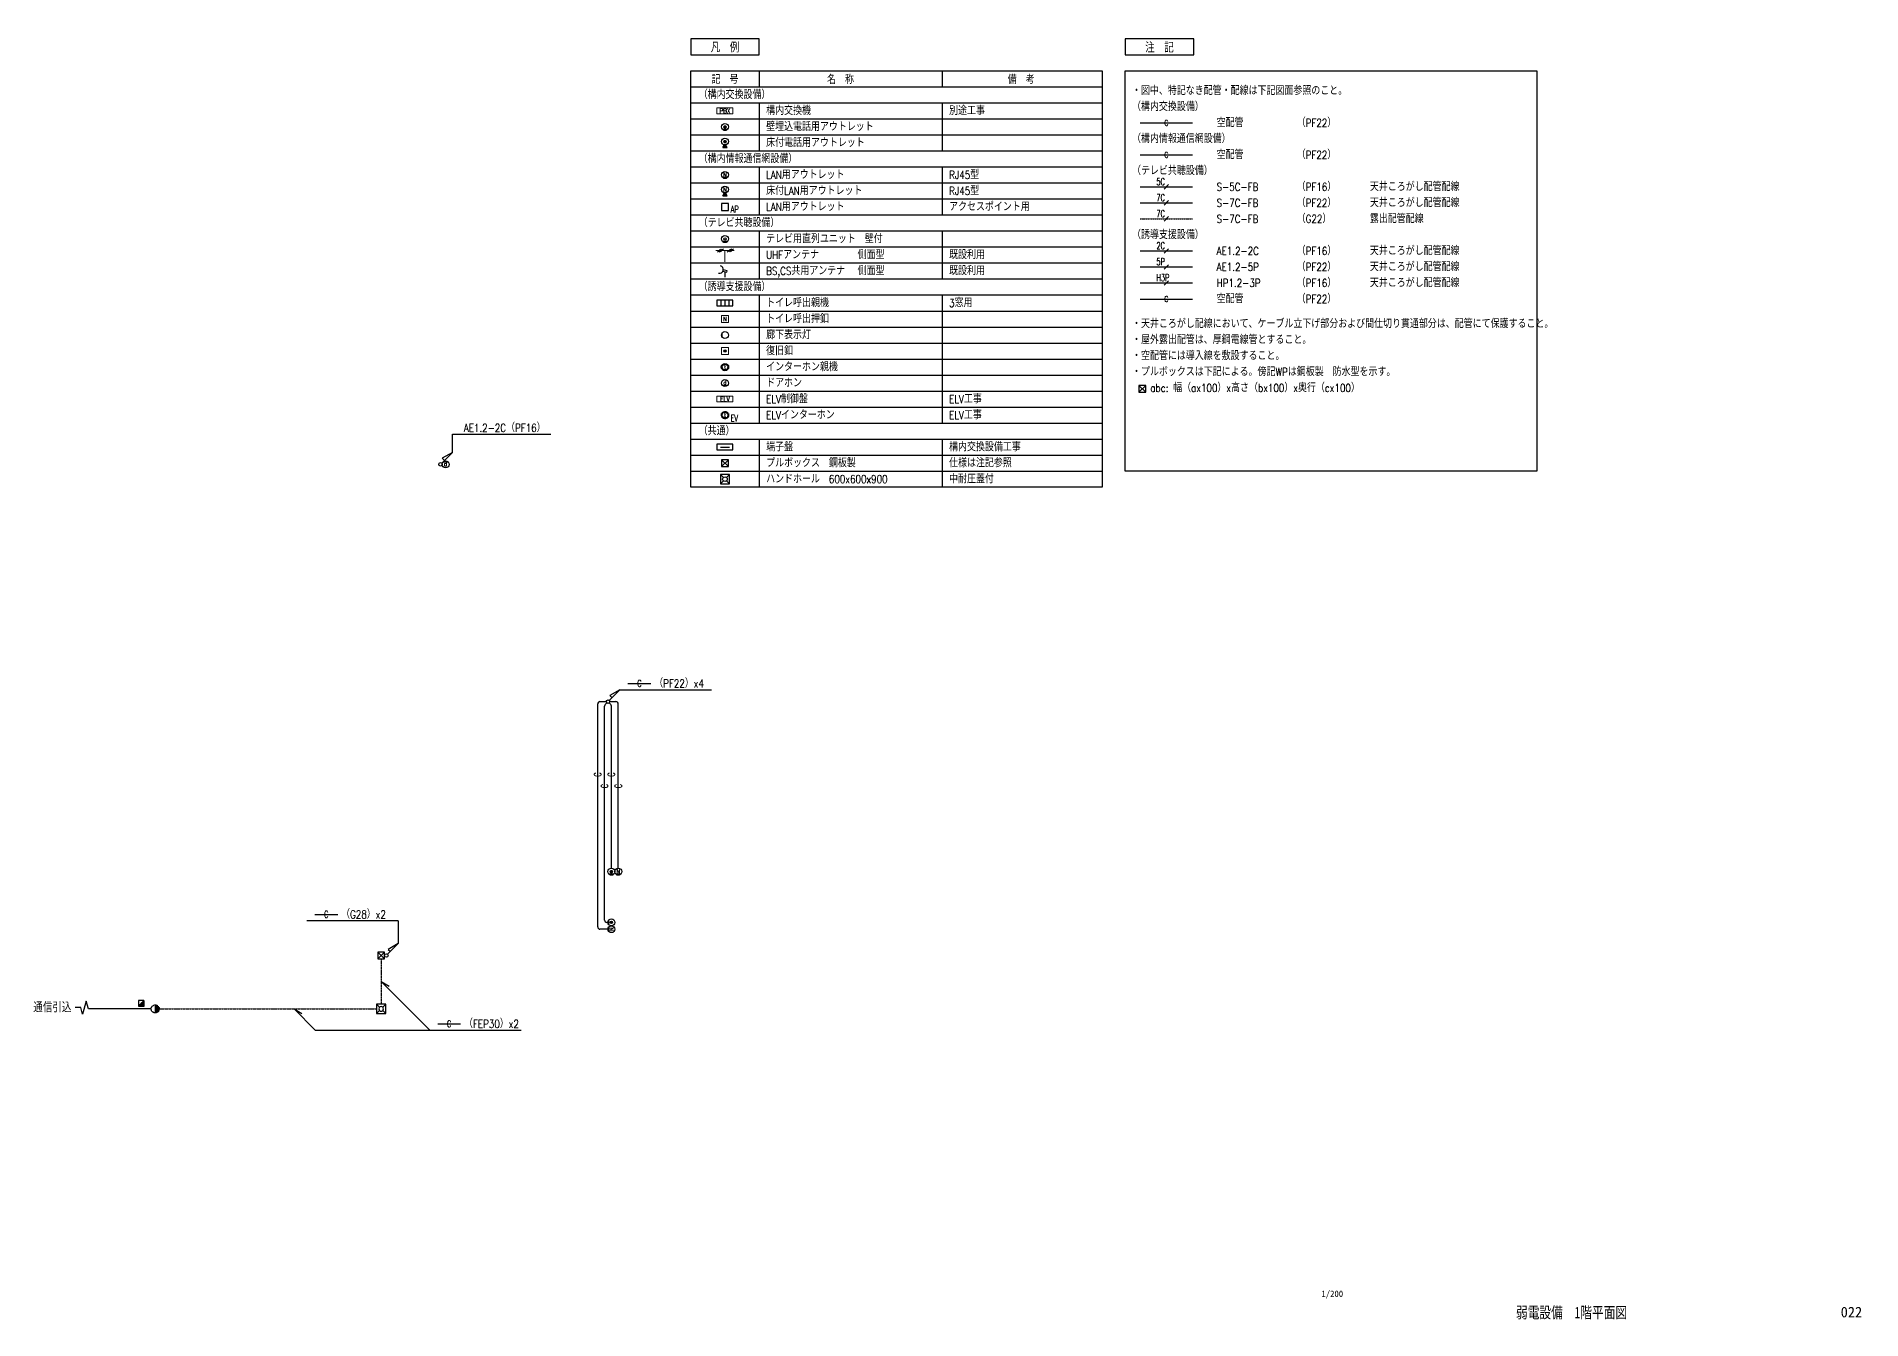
# Model space of a CAD drawing. Header units: millimetres. Extents: x 2708 to 176605, y 1463 to 57550.
# Drawn here: x 2708 to 82514, y 1463 to 57550 of the extents above; entities that cross this region are included whole.
import ezdxf
from ezdxf.enums import TextEntityAlignment as Align

# ---------------------------------------------------------------- set-up
doc = ezdxf.new("R2010")
doc.units = ezdxf.units.MM
doc.header["$LTSCALE"] = 0.2
doc.set_wipeout_variables(frame=1)
for name, pattern in [('CENTER', [50.8, 31.75, -6.35, 6.35, -6.35]), ('DASHED', [19.05, 12.7, -6.35]), ('HIDDEN', [9.525, 6.35, -3.175]), ('PHANTOM', [63.5, 31.75, -6.35, 6.35, -6.35, 6.35, -6.35])]:
    doc.linetypes.add(name, pattern=pattern)
for name, color, linetype in [('1 シンボル', 2, 'Continuous'), ('1_シンボル', 2, 'Continuous'), ('1_乗数', 3, 'Continuous'), ('1_強調文字', 4, 'Continuous'), ('1_文字', 3, 'Continuous'), ('1_枠', 7, 'Continuous'), ('1_配線_1', 1, 'Continuous'), ('1_配線_3', 1, 'DASHED'), ('1_配線_4', 1, 'CENTER'), ('1_配線_5', 1, 'PHANTOM'), ('枠内記述', 3, 'Continuous')]:
    doc.layers.add(name, color=color, linetype=linetype)
doc.styles.get("Standard").update_dxf_attribs({"font": 'simplex.shx', "width": 0.8, "bigfont": 'extfont2.shx'})
doc.styles.add('ゴシック', font='MS Gothic.ttf', dxfattribs={"height": 4})
pattern_1 = [(0, (-9108.5954, -6550), (0, 3.175), [])]
pattern_2 = [(0, (-9891.4046, -6700), (0, 3.175), [])]

# ---------------------------------------------------------------- blocks, each defined once
blk = doc.blocks.new('C-立上り')
at = {"color": 0, "linetype": 'ByBlock'}
blk.add_line((54, 54), (521, 521), dxfattribs=at)
blk.add_lwpolyline([(521, 521), (81, 267), (174, 174)], dxfattribs=at)
blk.add_circle((0, 0), 77, dxfattribs=at)
blk = doc.blocks.new('盤記号1')
at = {"layer": '1_シンボル', "color": 0, "linetype": 'ByBlock', "lineweight": -2}
blk.add_lwpolyline([(-350, 0), (350, 0), (350, 250), (-350, 250)], close=True, dxfattribs=at)
at = {"layer": '1_シンボル', "color": 0, "linetype": 'ByBlock', "lineweight": 0, "width": 0.8}
blk.add_text('ELV', height=200, dxfattribs=at).set_placement((0, 125), align=Align.MIDDLE)
blk = doc.blocks.new('IT-表示盤')
at = {"color": 0}
for p, q in [((-175, 250), (-175, 0)), ((0, 250), (0, 0)), ((175, 250), (175, 0))]:
    blk.add_line(p, q, dxfattribs=at)
blk.add_lwpolyline([(-350, 0), (350, 0), (350, 250), (-350, 250)], close=True, dxfattribs=at)
blk = doc.blocks.new('呼出ボタン')
at = {"color": 0, "lineweight": 0}
blk.add_lwpolyline([(-150, 300), (150, 300), (150, 0), (-150, 0)], close=True, dxfattribs=at)
at = {"color": 0, "lineweight": 0, "width": 0.8}
blk.add_text('N', height=180, dxfattribs=at).set_placement((0, 150), align=Align.MIDDLE)
blk = doc.blocks.new('復旧ボタン')
blk.add_hatch(color=0).paths.add_polyline_path([(50, 150, 1), (-50, 150, 1)])
at = {"color": 0, "lineweight": 0}
blk.add_lwpolyline([(-150, 300), (150, 300), (150, 0), (-150, 0)], close=True, dxfattribs=at)
at = {"color": 0}
blk.add_circle((0, 150), 50, dxfattribs=at)
blk = doc.blocks.new('IT-表示灯')
blk.add_hatch(color=0).paths.add_polyline_path([(34, 95, 0.173823), (0, 0, 0.173823), (34, -95)])
at = {"color": 0}
blk.add_line((34, -95), (34, 95), dxfattribs=at)
blk.add_circle((150, 0), 150, dxfattribs=at)
blk = doc.blocks.new('IT-ﾄﾞｱﾎﾝ')
at = {"linetype": 'ByBlock'}
blk.add_hatch(color=256, dxfattribs=at).paths.add_polyline_path([(-95, 34, 0.358477), (95, 34)])
blk.add_line((95, 34), (-95, 34), dxfattribs=at)
blk.add_circle((0, 150), 150, dxfattribs=at)
at = {"color": 0, "linetype": 'ByBlock', "width": 0.8}
blk.add_text('d', height=180, dxfattribs=at).set_placement((-5, 75), align=Align.CENTER)
blk = doc.blocks.new('IT-ｲﾝﾀｰﾎﾝ親W')
at = {"linetype": 'ByBlock'}
blk.add_hatch(color=0, dxfattribs=at).paths.add_polyline_path([(102, 36), (-102, 36, 0.358477)])
at = {"color": 0, "linetype": 'ByBlock'}
blk.add_line((-102, 36), (102, 36), dxfattribs=at)
for radius in [160, 125]:
    blk.add_circle((0, 160), radius, dxfattribs=at)
at = {"color": 0, "linetype": 'ByBlock', "width": 0.8}
blk.add_text('t', height=180, dxfattribs=at).set_placement((6, 70), align=Align.CENTER)
blk = doc.blocks.new('ET-端子盤')
at = {"color": 0, "linetype": 'ByBlock'}
blk.add_line((-193, 125), (193, 125), dxfattribs=at)
blk.add_lwpolyline([(-350, 0), (350, 0), (350, 250), (-350, 250)], close=True, dxfattribs=at)
blk = doc.blocks.new('PBX')
at = {"color": 0, "linetype": 'ByBlock', "lineweight": 0}
blk.add_lwpolyline([(-350, 0), (350, 0), (350, 250), (-350, 250)], close=True, dxfattribs=at)
at = {"color": 0, "linetype": 'ByBlock', "lineweight": 0, "width": 0.8}
blk.add_text('PBX', height=200, dxfattribs=at).set_placement((0, 125), align=Align.MIDDLE)
blk = doc.blocks.new('TE-電話ｱｳﾄﾚｯﾄW')
at = {"linetype": 'ByBlock'}
h = blk.add_hatch(dxfattribs=at)
h.set_pattern_fill('LINE', color=0, style=0)
h.set_pattern_definition(pattern_1)
h.paths.add_polyline_path([(-95, 34, 0.173823), (0, 0, 0.173823), (95, 34)])
h = blk.add_hatch(dxfattribs=at)
h.set_pattern_fill('LINE', color=0, style=0)
h.set_pattern_definition(pattern_1)
h.paths.add_polyline_path([(0, 200, 1), (0, 100, 1)])
at = {"color": 0, "linetype": 'ByBlock'}
blk.add_line((95, 34), (-95, 34), dxfattribs=at)
for radius in [150, 50]:
    blk.add_circle((0, 150), radius, dxfattribs=at)
blk = doc.blocks.new('O-ｺﾝｾﾝﾄTEL F')
at = {"linetype": 'ByBlock'}
h = blk.add_hatch(dxfattribs=at)
h.set_pattern_fill('LINE', color=0, style=0)
h.set_pattern_definition(pattern_2)
h.paths.add_polyline_path([(50, 0, 1), (-50, 0, 1)])
h = blk.add_hatch(dxfattribs=at)
h.set_pattern_fill('LINE', color=0, style=0)
h.set_pattern_definition(pattern_2)
h.paths.add_polyline_path([(89, -268), (20, -149, -0.068545), (-20, -149), (-89, -268)])
at = {"color": 0, "linetype": 'ByBlock'}
for p, q in [((-89, -268), (-20, -149)), ((-89, -268), (89, -268)), ((89, -268), (20, -149))]:
    blk.add_line(p, q, dxfattribs=at)
for radius in [150, 50]:
    blk.add_circle((0, 0), radius, dxfattribs=at)
blk = doc.blocks.new('C-ｼﾞｬﾝｸｼｮﾝﾎﾞｯｸｽ')
at = {"color": 0, "linetype": 'ByBlock'}
blk.add_lwpolyline([(-150, -150), (150, -150), (150, 150), (-150, 150)], close=True, dxfattribs=at)
blk = doc.blocks.new('O- LAN F')
at = {"linetype": 'ByBlock'}
h = blk.add_hatch(dxfattribs=at)
h.set_pattern_fill('LINE', color=0, style=0)
h.set_pattern_definition([(0, (-10596.366, -21900), (0, 3.175), [])])
h.paths.add_polyline_path([(89, -268), (20, -149, -0.068545), (-20, -149), (-89, -268)])
at = {"color": 0, "linetype": 'ByBlock'}
for p, q in [((-89, -268), (-20, -149)), ((-89, -268), (89, -268)), ((89, -268), (20, -149))]:
    blk.add_line(p, q, dxfattribs=at)
at = {"linetype": 'ByBlock'}
blk.add_circle((0, 0), 150, dxfattribs=at)
at = {"color": 0, "linetype": 'ByBlock', "width": 0.8}
blk.add_text('N', height=180, dxfattribs=at).set_placement((0, -92), align=Align.CENTER)
blk = doc.blocks.new('T-直列ﾕﾆｯﾄW')
at = {"linetype": 'ByBlock'}
h = blk.add_hatch(dxfattribs=at)
h.set_pattern_fill('LINE', color=0, style=0)
h.set_pattern_definition([(0, (-51108.5954, -4939.648), (0, 3.175), [])])
h.paths.add_polyline_path([(112, 50), (-112, 50, 0.213422), (0, 0, 0.213422)])
at = {"color": 0, "linetype": 'ByBlock'}
blk.add_line((-112, 50), (112, 50), dxfattribs=at)
for radius in [150, 50]:
    blk.add_circle((0, 150), radius, dxfattribs=at)
blk = doc.blocks.new('C-ﾌﾟﾙﾎﾞｯｸｽ')
at = {"color": 0, "linetype": 'ByBlock'}
for p, q in [((-150, 150), (150, -150)), ((150, 150), (-150, -150))]:
    blk.add_line(p, q, dxfattribs=at)
blk.add_lwpolyline([(-150, -150), (150, -150), (150, 150), (-150, 150)], close=True, dxfattribs=at)
blk = doc.blocks.new('C-情報ｱｳﾄﾚｯﾄW-1')
at = {"linetype": 'ByBlock'}
h = blk.add_hatch(dxfattribs=at)
h.set_pattern_fill('LINE', color=0, style=0)
h.set_pattern_definition([(0, (-8488.8142, -21750), (0, 3.175), [])])
h.paths.add_polyline_path([(-95, 34, 0.173823), (0, 0, 0.173823), (95, 34)])
blk.add_line((95, 34), (-95, 34), dxfattribs=at)
blk.add_circle((0, 150), 150, dxfattribs=at)
at = {"color": 0, "linetype": 'ByBlock', "width": 0.8}
blk.add_text('N', height=180, dxfattribs=at).set_placement((0, 150), align=Align.MIDDLE)
blk = doc.blocks.new('T-ﾊﾟﾗﾎﾞﾗｱﾝﾃﾅ')
at = {"color": 0, "linetype": 'ByBlock'}
blk.add_line((0, 332), (0, 0), dxfattribs=at)
blk.add_lwpolyline([(-118, 364), (118, 301), (144, 398), (-92, 461)], close=True, dxfattribs=at)
blk.add_ellipse((-331, 478), major_axis=(-118, 204), ratio=1, start_param=2.3561945, end_param=5.4977871, dxfattribs=at)
blk = doc.blocks.new('OL-埋設表A')
at = {"linetype": 'ByBlock'}
blk.add_hatch(color=0, dxfattribs=at).paths.add_polyline_path([(125, 125), (-125, -125), (125, -125)])
at = {"color": 0, "linetype": 'ByBlock'}
blk.add_line((125, 125), (-125, -125), dxfattribs=at)
blk.add_lwpolyline([(-125, -125), (125, -125), (125, 125), (-125, 125)], close=True, dxfattribs=at)
blk = doc.blocks.new('OL-ｺﾝｸﾘｰﾄ柱')
at = {"linetype": 'ByBlock'}
blk.add_hatch(color=0, dxfattribs=at).paths.add_polyline_path([(175, 0, 0.414214), (0, 175), (0, -175, 0.414214)])
at = {"color": 0, "linetype": 'ByBlock'}
blk.add_line((0, 175), (0, -175), dxfattribs=at)
blk.add_circle((0, 0), 175, dxfattribs=at)
blk = doc.blocks.new('OL-受電点')
at = {"color": 0, "linetype": 'ByBlock'}
for p, q in [((238.70308, 0), (0, 0)), ((324.72368, -284.30004), (238.70308, 0)), ((472.88872, 284.3008), (324.72368, -284.30004)), ((583.604, -53.502404), (472.88872, 284.3008))]:
    blk.add_line(p, q, dxfattribs=at)
blk = doc.blocks.new('C-立下り')
at = {"color": 0, "linetype": 'ByBlock'}
blk.add_line((-54, -54), (-521, -521), dxfattribs=at)
blk.add_lwpolyline([(-521, -521), (-81, -267), (-174, -174)], dxfattribs=at)
blk.add_circle((0, 0), 77, dxfattribs=at)
blk = doc.blocks.new('OL-ﾊﾝﾄﾞﾎｰﾙ-1')
at = {"color": 0, "linetype": 'ByBlock'}
for p, q in [((-200, 200), (-72, 72)), ((-200, 200), (-72, 72)), ((72, 72), (200, 200)), ((-200, -200), (-72, -72)), ((-200, -200), (-72, -72)), ((72, -72), (200, -200))]:
    blk.add_line(p, q, dxfattribs=at)
blk.add_lwpolyline([(-200, -200), (200, -200), (200, 200), (-200, 200)], close=True, dxfattribs=at)
blk.add_ellipse((0, 0), major_axis=(-71.7, 71.7), ratio=1, start_param=3.926991, end_param=10.210176, dxfattribs=at)

msp = doc.modelspace()

# ---------------------------------------------------------------- hatches: boundary and pattern name
at = {"layer": '1_シンボル'}
msp.add_hatch(color=256, dxfattribs=at).paths.add_polyline_path([(20694, 38961, 0.358477), (20504, 38961)])

# ---------------------------------------------------------------- linework, layer by layer
msp.add_line((20504, 38961), (20694, 38961), dxfattribs=at)
msp.add_circle((20599, 38845), 150, dxfattribs=at)
at = {"layer": '1_文字'}
for p, q in [((20893, 40166), (25193, 40166)), ((20893, 39366), (20893, 40166)), ((28220, 28994), (32220, 28994)), ((18528, 18896), (14528, 18896)), ((18528, 18896), (18528, 17896)), ((17780, 16233), (19901, 14112)), ((17780, 16233), (18126, 16033)), ((13972, 15041), (14901, 14112)), ((13972, 15041), (14318, 14841)), ((14901, 14112), (23901, 14112))]:
    msp.add_line(p, q, dxfattribs=at)
at = {"layer": '1_配線_1'}
for p, q in [((28570, 29269), (29570, 29269)), ((27249, 18624), (27249, 28373)), ((27349, 28473), (27622, 28473)), ((27549, 18924), (27549, 28281)), ((27645, 28418), (27578, 28352)), ((27754, 28418), (27820, 28352)), ((27776, 28473), (28049, 28473)), ((27849, 21194), (27849, 28281)), ((28149, 21194), (28149, 28373)), ((14878, 19171), (15878, 19171)), ((27699, 18524), (27349, 18524)), ((27699, 18824), (27649, 18824)), ((7724, 15041), (4985, 15041)), ((20251, 14387), (21251, 14387))]:
    msp.add_line(p, q, dxfattribs=at)
for centre, start, end in [((27349, 28373), 90, 180), ((27649, 28281), 135, 180), ((27749, 28281), 0, 45), ((28049, 28373), 0, 90), ((27349, 18624), 180, 270), ((27649, 18924), 180, 270)]:
    msp.add_arc(centre, 100, start, end, dxfattribs=at)
at = {"layer": '1_配線_5'}
for p, q in [((17780, 17225), (17780, 15241)), ((8074, 15041), (17580, 15041))]:
    msp.add_line(p, q, dxfattribs=at)

# ---------------------------------------------------------------- block references
at = {"layer": '1 シンボル'}
for p in [(20372, 38845), (27699, 28473)]:
    msp.add_blockref('C-立上り', p, dxfattribs=at)
at = {"layer": '1_シンボル', "lineweight": -3}
msp.add_blockref('TE-電話ｱｳﾄﾚｯﾄW', (27849, 20894), dxfattribs=at)
at = {"layer": '1_シンボル', "linetype": 'ByBlock', "lineweight": -3}
msp.add_blockref('C-情報ｱｳﾄﾚｯﾄW-1', (28149, 20894), dxfattribs=at)
at = {"layer": '1_シンボル', "lineweight": -3, "rotation": 270}
msp.add_blockref('TE-電話ｱｳﾄﾚｯﾄW', (27699, 18824), dxfattribs=at)
at = {"layer": '1_シンボル', "linetype": 'ByBlock', "lineweight": -3, "rotation": 270}
msp.add_blockref('C-情報ｱｳﾄﾚｯﾄW-1', (27699, 18524), dxfattribs=at)
at = {"layer": '1_シンボル', "linetype": 'ByBlock', "rotation": 180}
msp.add_blockref('C-立下り', (18007, 17375), dxfattribs=at)
at = {"layer": '1_シンボル', "lineweight": 0}
msp.add_blockref('C-ﾌﾟﾙﾎﾞｯｸｽ', (17780, 17375), dxfattribs=at)
at = {"layer": '1_シンボル', "linetype": 'ByBlock'}
msp.add_blockref('OL-受電点', (4402, 15095), dxfattribs=at)
at = {"layer": '1_シンボル', "color": 7, "linetype": 'HIDDEN'}
for name, p in [('OL-埋設表A', (7289, 15284)), ('OL-ｺﾝｸﾘｰﾄ柱', (7899, 15041))]:
    msp.add_blockref(name, p, dxfattribs=at)
at = {"layer": '1_シンボル'}
msp.add_blockref('OL-ﾊﾝﾄﾞﾎｰﾙ-1', (17780, 15041), dxfattribs=at)

# ---------------------------------------------------------------- texts
at = {"layer": '1_シンボル', "width": 0.8}
msp.add_text('d', height=180, dxfattribs=at).set_placement((20594, 38770), align=Align.CENTER)
at = {"layer": '1_乗数', "linetype": 'Continuous', "lineweight": 0, "width": 0.7}
for p in [(29070, 29269), (15378, 19171), (20751, 14387)]:
    msp.add_text('C', height=300, dxfattribs=at).set_placement(p, align=Align.MIDDLE)
for p in [(27249, 25283), (27549, 24783), (27849, 25283), (28149, 24783)]:
    msp.add_text('C', height=300, rotation=90, dxfattribs=at).set_placement(p, align=Align.MIDDLE)
at = {"layer": '1_強調文字', "width": 0.8}
msp.add_text('通信引込', height=400, dxfattribs=at).set_placement((3402, 15095), align=Align.MIDDLE_CENTER)
at = {"layer": '1_文字', "width": 0.8}
for s, p in [('AE1.2-2C（PF16）', (21393, 40266)), ('（PF22）x4', (29720, 29094)), ('（G28）x2', (16028, 18996)), ('（FEP30）x2', (21401, 14212))]:
    msp.add_text(s, height=350, dxfattribs=at).set_placement(p)
at = {"layer": '枠内記述', "linetype": 'ByBlock', "lineweight": -2, "style": 'ゴシック'}
msp.add_text('1/200', height=280, dxfattribs=at).set_placement((58895, 2447))
msp.add_text('1/200', height=280, dxfattribs=at).set_placement((58895, 2447))
at = {"layer": '枠内記述', "linetype": 'ByBlock', "lineweight": -2, "style": 'ゴシック', "width": 0.75}
msp.add_text('弱電設備\u30001階平面図', height=500, dxfattribs=at).set_placement((69835, 1769), align=Align.MIDDLE_CENTER)
at = {"layer": '枠内記述', "style": 'ゴシック'}
msp.add_text('022', height=460, dxfattribs=at).set_placement((81605, 1558))

# ---------------------------------------------------------------- wipeouts: each hides what was drawn before it
msp.add_wipeout([(31215, 57550), (68415, 57550), (68415, 37750), (31215, 37750)])

# ---------------------------------------------------------------- next in the draw order: linework, layer by layer
at = {"layer": '1_シンボル', "color": 7, "lineweight": 0}
for p, q in [((32416, 48199), (33214, 48199)), ((32619, 48255), (32487, 48124)), ((32688, 48260), (32556, 48128)), ((32757, 48265), (32625, 48133)), ((32815, 48199), (32815, 47699)), ((33049, 48260), (32917, 48128)), ((33118, 48265), (32986, 48133)), ((33186, 48270), (33055, 48138))]:
    msp.add_line(p, q, dxfattribs=at)
at = {"layer": '1_乗数', "linetype": 'Continuous', "lineweight": -3}
for p, q in [((52215, 51075), (52015, 50875)), ((52215, 50375), (52015, 50175)), ((52215, 49675), (52015, 49475)), ((52215, 48275), (52015, 48075)), ((52215, 47575), (52015, 47375)), ((52215, 46875), (52015, 46675))]:
    msp.add_line(p, q, dxfattribs=at)
at = {"layer": '1_強調文字', "color": 2}
for points in [[(31315, 56750), (34315, 56750), (34315, 57450), (31315, 57450)], [(50315, 56750), (53315, 56750), (53315, 57450), (50315, 57450)]]:
    msp.add_lwpolyline(points, close=True, dxfattribs=at)
at = {"layer": '1_枠', "color": 3}
for p, q in [((34315, 56050), (34315, 55350)), ((42315, 56050), (42315, 55350)), ((34315, 54650), (34315, 52550)), ((42315, 54650), (42315, 52550)), ((34315, 51850), (34315, 49750)), ((42315, 51850), (42315, 49750)), ((34315, 49050), (34315, 46950)), ((42315, 49050), (42315, 46950)), ((34315, 46250), (34315, 40650)), ((42315, 46250), (42315, 40650)), ((34315, 39950), (34315, 37850)), ((42315, 39950), (42315, 37850))]:
    msp.add_line(p, q, dxfattribs=at)
at = {"layer": '1_枠'}
for p, q in [((31315, 55350), (49315, 55350)), ((31315, 54650), (49315, 54650)), ((31315, 53950), (49315, 53950)), ((31315, 53250), (49315, 53250)), ((31315, 52550), (49315, 52550)), ((31315, 51850), (49315, 51850)), ((31315, 51150), (49315, 51150)), ((31315, 50450), (49315, 50450)), ((31315, 49750), (49315, 49750)), ((31315, 49050), (49315, 49050)), ((31315, 48350), (49315, 48350)), ((31315, 47650), (49315, 47650)), ((31315, 46950), (49315, 46950)), ((31315, 46250), (49315, 46250)), ((31315, 45550), (49315, 45550)), ((31315, 44850), (49315, 44850)), ((31315, 44150), (49315, 44150)), ((31315, 43450), (49315, 43450)), ((31315, 42750), (49315, 42750)), ((31315, 42050), (49315, 42050)), ((31315, 41350), (49315, 41350)), ((31315, 40650), (49315, 40650)), ((31315, 39950), (49315, 39950)), ((31315, 39250), (49315, 39250)), ((31315, 38550), (49315, 38550))]:
    msp.add_line(p, q, dxfattribs=at)
at = {"layer": '1_枠', "color": 2}
for points in [[(31315, 49750), (31315, 56050), (49315, 56050), (49315, 37850), (31315, 37850)], [(68315, 38550), (50315, 38550), (50315, 56050), (68315, 56050)]]:
    msp.add_lwpolyline(points, close=True, dxfattribs=at)
at = {"layer": '1_配線_1'}
for p, q in [((50965, 53775), (53265, 53775)), ((50965, 52375), (53265, 52375)), ((50965, 46075), (53265, 46075))]:
    msp.add_line(p, q, dxfattribs=at)
at = {"layer": '1_配線_3'}
msp.add_line((50965, 49575), (53265, 49575), dxfattribs=at)
at = {"layer": '1_配線_4'}
for p, q in [((50965, 50975), (53265, 50975)), ((50965, 50275), (53265, 50275)), ((50965, 48175), (53265, 48175)), ((50965, 47475), (53265, 47475)), ((50965, 46775), (53265, 46775))]:
    msp.add_line(p, q, dxfattribs=at)

# ---------------------------------------------------------------- next in the draw order: block references
at = {"layer": '1_シンボル', "color": 7, "linetype": 'HIDDEN'}
for name, p in [('PBX', (32815, 54175)), ('IT-ｲﾝﾀｰﾎﾝ親W', (32815, 40840))]:
    msp.add_blockref(name, p, dxfattribs=at)
at = {"layer": '1_シンボル', "lineweight": -3}
msp.add_blockref('TE-電話ｱｳﾄﾚｯﾄW', (32815, 53450), dxfattribs=at)
at = {"layer": '1_シンボル'}
for name, p in [('O-ｺﾝｾﾝﾄTEL F', (32815, 52959)), ('O- LAN F', (32815, 50859)), ('T-直列ﾕﾆｯﾄW', (32815, 48550)), ('IT-表示盤', (32815, 45775)), ('呼出ボタン', (32815, 45050)), ('IT-表示灯', (32665, 44500)), ('復旧ボタン', (32815, 43650)), ('IT-ｲﾝﾀｰﾎﾝ親W', (32815, 42940)), ('IT-ﾄﾞｱﾎﾝ', (32815, 42250)), ('OL-ﾊﾝﾄﾞﾎｰﾙ-1', (32815, 38200))]:
    msp.add_blockref(name, p, dxfattribs=at)
at = {"layer": '1_シンボル', "linetype": 'ByBlock', "lineweight": -3}
msp.add_blockref('C-情報ｱｳﾄﾚｯﾄW-1', (32815, 51350), dxfattribs=at)
at = {"layer": '1_シンボル', "linetype": 'Continuous'}
msp.add_blockref('C-ｼﾞｬﾝｸｼｮﾝﾎﾞｯｸｽ', (32815, 50100), dxfattribs=at)
at = {"layer": '1_シンボル', "color": 7, "xscale": 0.7, "yscale": 0.7, "zscale": 0.7}
msp.add_blockref('T-ﾊﾟﾗﾎﾞﾗｱﾝﾃﾅ', (32806, 47033), dxfattribs=at)
at = {"layer": '1_シンボル', "color": 7, "linetype": 'HIDDEN', "lineweight": 0}
msp.add_blockref('盤記号1', (32815, 41575), dxfattribs=at)
at = {"layer": '1_シンボル', "lineweight": 0}
for p in [(51065, 42145), (32815, 38900)]:
    msp.add_blockref('C-ﾌﾟﾙﾎﾞｯｸｽ', p, dxfattribs=at)
at = {"layer": '1_シンボル', "linetype": 'Continuous', "lineweight": 0}
msp.add_blockref('ET-端子盤', (32815, 39475), dxfattribs=at)

# ---------------------------------------------------------------- next in the draw order: texts
at = {"layer": '1_シンボル', "color": 3, "linetype": 'ByBlock', "width": 0.7}
msp.add_text('EV', height=300, dxfattribs=at).set_placement((33058, 40717))
at = {"layer": '1_乗数', "linetype": 'Continuous', "lineweight": 0, "width": 0.7}
for p in [(52115, 53775), (52115, 52375), (52115, 46075)]:
    msp.add_text('C', height=250, dxfattribs=at).set_placement(p, align=Align.MIDDLE)
for s, p in [('5C', (51682, 51058)), ('7C', (51682, 50358)), ('7C', (51682, 49658)), ('2C', (51682, 48258)), ('5P', (51682, 47558)), ('H3P', (51682, 46858))]:
    msp.add_text(s, height=300, dxfattribs=at).set_placement(p)
at = {"layer": '1_強調文字', "width": 0.8}
for s, p in [('凡\u3000例', (32815, 57100)), ('注\u3000記', (51815, 57100))]:
    msp.add_text(s, height=400, dxfattribs=at).set_placement(p, align=Align.MIDDLE)
at = {"layer": '1_文字', "width": 0.8}
for s, p in [('記\u3000号', (32815, 55700)), ('名\u3000称', (37865, 55700)), ('備\u3000考', (45765, 55700))]:
    msp.add_text(s, height=350, dxfattribs=at).set_placement(p, align=Align.MIDDLE)
for s, p in [('（構内交換設備）', (31665, 54825)), ('・図中、特記なき配管・配線は下記図面参照のこと。', (50615, 55000)), ('構内交換機', (34615, 54125)), ('別途工事', (42615, 54125)), ('（構内交換設備）', (50615, 54300)), ('空配管', (54315, 53600)), ('（PF22）', (57815, 53600)), ('（構内情報通信網設備）', (50615, 52900)), ('（構内情報通信網設備）', (31665, 52025)), ('（テレビ共聴設備）', (50615, 51500)), ('空配管', (54315, 52200)), ('（PF22）', (57815, 52200)), ('LAN用アウトレット', (34615, 51325)), ('RJ45型', (42615, 51325)), ('S-5C-FB', (54315, 50800)), ('（PF16）', (57815, 50800)), ('天井ころがし配管配線', (61015, 50800)), ('LAN用アウトレット', (34615, 49925)), ('アクセスポイント用', (42615, 49925)), ('RJ45型', (42615, 50625)), ('S-7C-FB', (54315, 50100)), ('（PF22）', (57815, 50100)), ('天井ころがし配管配線', (61015, 50100)), ('（テレビ共聴設備）', (31665, 49225)), ('S-7C-FB', (54315, 49400)), ('（G22）', (57815, 49400)), ('露出配管配線', (61015, 49400)), ('（誘導支援設備）', (50615, 48700)), ('既設利用', (42615, 47825)), ('AE1.2-2C', (54315, 48000)), ('（PF16）', (57815, 48000)), ('天井ころがし配管配線', (61015, 48000)), ('既設利用', (42615, 47125)), ('AE1.2-5P', (54315, 47300)), ('（PF22）', (57815, 47300)), ('天井ころがし配管配線', (61015, 47300)), ('（誘導支援設備）', (31665, 46425)), ('空配管', (54315, 45900)), ('HP1.2-3P', (54315, 46600)), ('（PF16）', (57815, 46600)), ('（PF22）', (57815, 45900)), ('天井ころがし配管配線', (61015, 46600)), ('トイレ呼出親機', (34615, 45725)), ('3窓用', (42615, 45725)), ('廊下表示灯', (34615, 44325)), ('トイレ呼出押釦', (34615, 45025)), ('・天井ころがし配線において、ケーブル立下げ部分および間仕切り貫通部分は、配管にて保護すること。', (50615, 44810)), ('復旧釦', (34615, 43625)), ('・屋外露出配管は、厚鋼電線管とすること。', (50615, 44110)), ('・空配管には導入線を敷設すること。', (50615, 43410)), ('・プルボックスは下記による。傍記WPは鋼板製\u3000防水型を示す。', (50615, 42710)), ('abc:', (51415, 42010)), ('幅（ax100）x高さ（bx100）x奥行（cx100）', (52415, 42010)), ('（共通）', (31665, 40125)), ('プルボックス\u3000鋼板製', (34615, 38725)), ('仕様は注記参照', (42615, 38725)), ('構内交換設備工事', (42615, 39425)), ('ハンドホール\u3000600x600x900', (34615, 38025)), ('中耐圧蓋付', (42615, 38025))]:
    msp.add_text(s, height=350, dxfattribs=at).set_placement(p)
at = {"layer": '1_文字', "linetype": 'Continuous'}
for s, height, width, p in [('壁埋込電話用アウトレット', 350, 0.8, (34615, 53425)), ('床付電話用アウトレット', 350, 0.8, (34615, 52725)), ('床付LAN用アウトレット', 350, 0.8, (34615, 50625)), ('AP', 300, 0.7, (33065, 49850)), ('テレビ用直列ユニット\u3000壁付', 350, 0.8, (34615, 48525)), ('UHFアンテナ', 350, 0.8, (34615, 47825)), ('側面型', 350, 0.8, (38615, 47825)), ('BS,CS共用アンテナ', 350, 0.8, (34615, 47125)), ('側面型', 350, 0.8, (38615, 47125)), ('インターホン親機', 350, 0.8, (34615, 42925)), ('ドアホン', 350, 0.8, (34615, 42225)), ('ELV制御盤', 350, 0.8, (34615, 41525)), ('ELV工事', 350, 0.8, (42615, 41525)), ('ELVインターホン', 350, 0.8, (34615, 40825)), ('ELV工事', 350, 0.8, (42615, 40825)), ('端子盤', 350, 0.8, (34615, 39425))]:
    msp.add_text(s, height=height, dxfattribs=dict(at, width=width)).set_placement(p)

doc.saveas('drawing.dxf')
